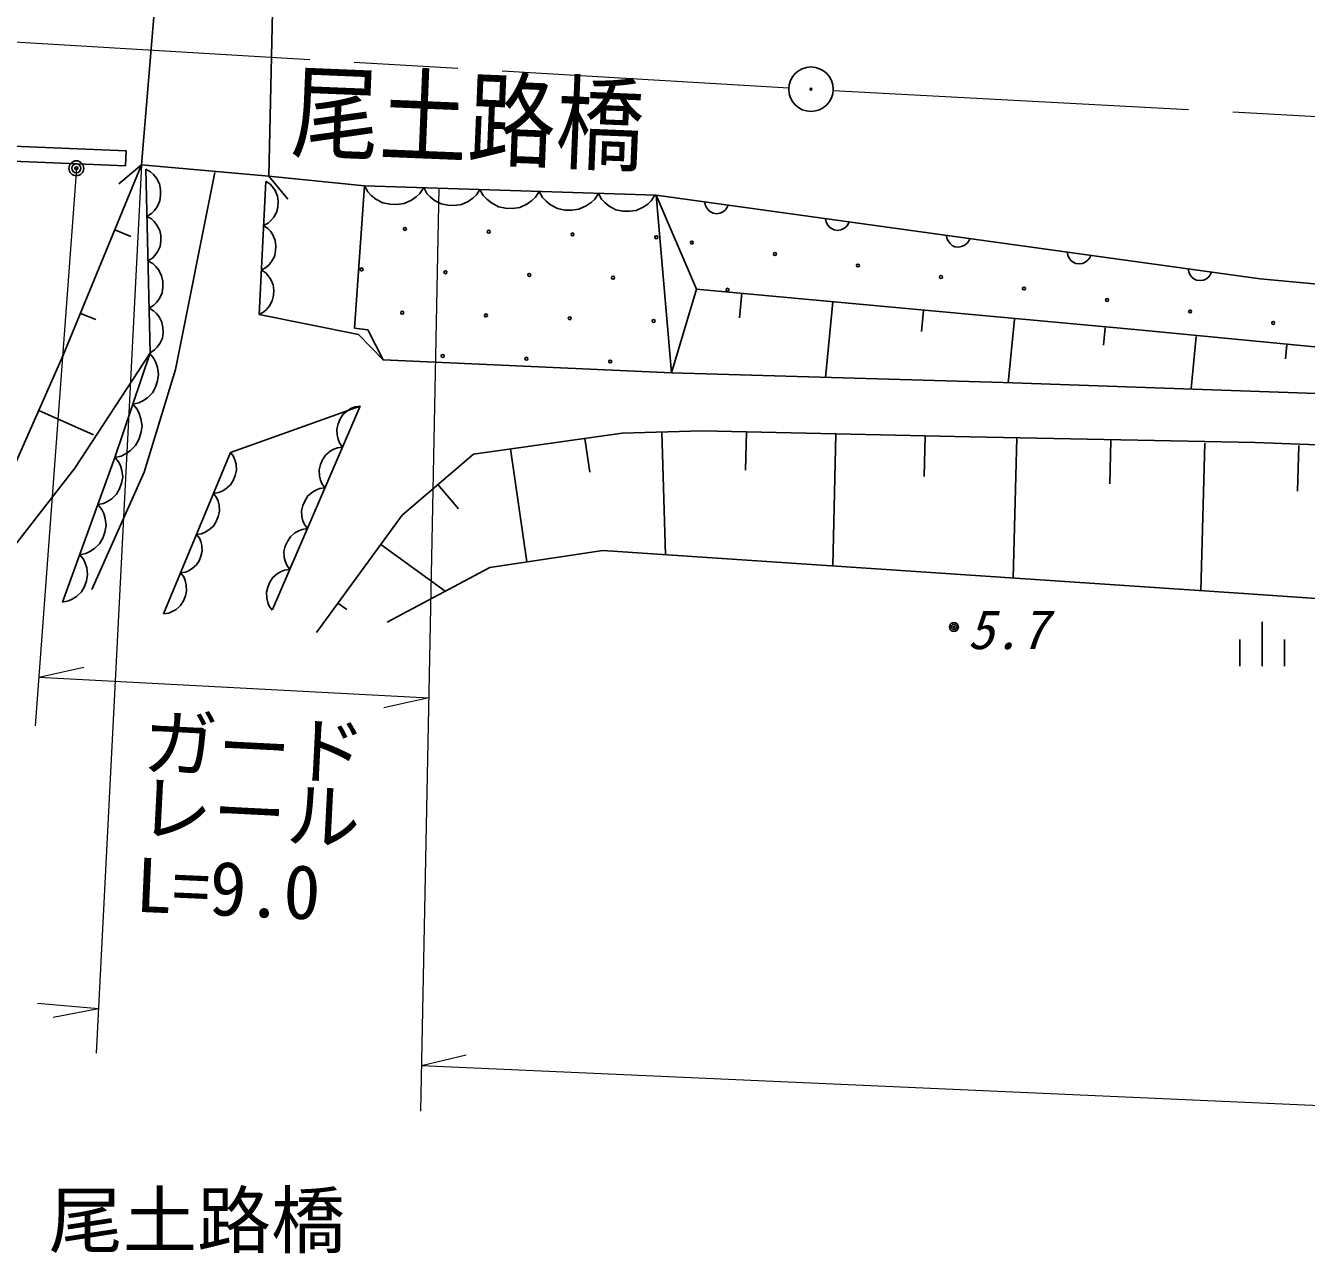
# Model space of a CAD drawing. Units: millimetres, scale not verified. Extents: x 40000 to 680000, y 20000 to 380000.
# Drawn here: x 335394 to 378601, y 264699 to 306129 of the extents above; entities that cross this region are included whole.
import ezdxf
from ezdxf.enums import TextEntityAlignment as Align

# ---------------------------------------------------------------- set-up
doc = ezdxf.new("R2010")
doc.units = ezdxf.units.MM
doc.header["$LTSCALE"] = 1000
doc.linetypes.add('CHAIN', pattern=[18.5, 12, -1.5, 3.5, -1.5])
for name, color, linetype, lineweight in [('M-BGD', 7, 'Continuous', 25), ('M-BMK', 2, 'CHAIN', 13), ('M-BMK-SRVR', 3, 'Continuous', 25), ('M-STR-HTXT', 7, 'Continuous', 13), ('M-STR-STR1', 1, 'Continuous', 25)]:
    doc.layers.add(name, color=color, linetype=linetype, lineweight=lineweight)
doc.styles.add('ＭＳ ゴシック', font='')
doc.styles.get('ＭＳ ゴシック').set_extended_font_data('MS Gothic')

msp = doc.modelspace()

# ---------------------------------------------------------------- linework, layer by layer
at = {"layer": 'M-BGD'}
for p, q in [((330622, 302241), (338787, 301899)), ((330601, 301742), (338766, 301399)), ((338787, 301899), (338766, 301399)), ((339307, 301433), (336661, 295010)), ((339609, 301197), (339447, 301289)), ((339599, 295091), (339447, 301289)), ((339707, 301104), (339609, 301197)), ((341780, 301173), (340448, 294527)), ((339807, 300978), (339707, 301104)), ((339907, 300789), (339807, 300978)), ((339944, 300597), (339907, 300789)), ((343274, 296384), (343493, 300863)), ((343640, 300782), (343494, 300879)), ((343605, 301044), (346824, 300728)), ((343725, 300687), (343640, 300782)), ((346824, 300728), (346492, 295922)), ((346824, 300728), (346937, 300524)), ((346824, 300728), (356662, 300404)), ((339921, 300213), (339949, 300405)), ((339949, 300405), (339944, 300597)), ((343809, 300563), (343725, 300687)), ((343890, 300379), (343809, 300563)), ((343911, 300198), (343890, 300379)), ((346937, 300524), (347053, 300401)), ((347053, 300401), (347209, 300275)), ((348408, 300236), (348572, 300350)), ((348572, 300350), (348696, 300466)), ((348696, 300466), (348823, 300662)), ((348823, 300662), (348930, 300469)), ((348930, 300469), (349041, 300351)), ((349041, 300351), (349189, 300232)), ((350328, 300195), (350484, 300304)), ((350484, 300304), (350601, 300414)), ((350601, 300414), (350722, 300600)), ((350722, 300600), (350835, 300396)), ((350835, 300396), (350951, 300272)), ((352470, 300222), (352594, 300338)), ((352594, 300338), (352721, 300534)), ((352721, 300534), (352834, 300330)), ((352834, 300330), (352950, 300206)), ((354593, 300272), (354719, 300468)), ((354719, 300468), (354827, 300274)), ((356498, 300219), (356618, 300406)), ((357180, 294412), (356662, 300404)), ((356662, 300404), (358024, 297240)), ((356662, 300404), (377047, 297582)), ((339644, 299790), (339737, 299888)), ((339737, 299888), (339830, 300018)), ((339830, 300018), (339921, 300213)), ((343864, 299840), (343903, 300018)), ((343903, 300018), (343911, 300198)), ((347209, 300275), (347445, 300147)), ((347445, 300147), (347684, 300100)), ((347684, 300100), (347923, 300092)), ((347923, 300092), (348165, 300124)), ((348165, 300124), (348408, 300236)), ((349189, 300232), (349413, 300111)), ((349413, 300111), (349639, 300065)), ((349639, 300065), (349867, 300058)), ((349867, 300058), (350096, 300088)), ((350096, 300088), (350328, 300195)), ((350951, 300272), (351107, 300147)), ((351107, 300147), (351343, 300019)), ((351343, 300019), (351581, 299971)), ((351581, 299971), (351821, 299963)), ((351821, 299963), (352062, 299995)), ((352062, 299995), (352306, 300107)), ((352306, 300107), (352470, 300222)), ((352950, 300206), (353106, 300081)), ((353106, 300081), (353342, 299953)), ((353342, 299953), (353580, 299905)), ((353580, 299905), (353820, 299897)), ((353820, 299897), (354061, 299930)), ((354061, 299930), (354305, 300042)), ((354305, 300042), (354469, 300156)), ((354469, 300156), (354593, 300272)), ((354827, 300274), (354937, 300157)), ((354937, 300157), (355086, 300038)), ((355086, 300038), (355310, 299916)), ((355310, 299916), (355536, 299871)), ((355536, 299871), (355764, 299863)), ((355764, 299863), (355993, 299894)), ((355993, 299894), (356225, 300000)), ((356225, 300000), (356381, 300109)), ((356381, 300109), (356498, 300219)), ((358305, 300177), (358323, 300077)), ((358323, 300077), (358360, 299992)), ((358360, 299992), (358428, 299901)), ((358428, 299901), (358501, 299843)), ((358903, 299835), (358994, 299904)), ((358994, 299904), (359052, 299976)), ((359052, 299976), (359097, 300067)), ((339486, 299690), (339644, 299790)), ((339638, 299604), (339486, 299690)), ((339730, 299516), (339638, 299604)), ((339823, 299398), (339730, 299516)), ((343421, 299381), (343575, 299463)), ((343575, 299463), (343669, 299549)), ((343669, 299549), (343765, 299664)), ((343765, 299664), (343864, 299840)), ((358501, 299843), (358591, 299798)), ((358591, 299798), (358718, 299780)), ((358718, 299780), (358818, 299799)), ((358818, 299799), (358903, 299835)), ((362382, 299612), (362400, 299513)), ((362400, 299513), (362437, 299427)), ((362437, 299427), (362505, 299337)), ((363129, 299412), (363174, 299503)), ((338401, 299233), (338945, 299016)), ((339918, 299220), (339823, 299398)), ((339952, 299041), (339918, 299220)), ((339957, 298861), (339952, 299041)), ((343566, 299283), (343421, 299381)), ((343652, 299189), (343566, 299283)), ((343736, 299065), (343652, 299189)), ((343817, 298881), (343736, 299065)), ((362505, 299337), (362578, 299278)), ((362578, 299278), (362668, 299234)), ((362668, 299234), (362795, 299216)), ((362795, 299216), (362895, 299235)), ((362895, 299235), (362980, 299271)), ((362980, 299271), (363071, 299339)), ((363071, 299339), (363129, 299412)), ((366458, 299048), (366477, 298949)), ((339845, 298498), (339931, 298680)), ((339931, 298680), (339957, 298861)), ((343838, 298699), (343817, 298881)), ((343829, 298520), (343838, 298699)), ((366477, 298949), (366514, 298863)), ((366514, 298863), (366582, 298773)), ((366582, 298773), (366655, 298714)), ((366655, 298714), (366745, 298669)), ((366745, 298669), (366872, 298652)), ((366872, 298652), (366972, 298670)), ((366972, 298670), (367057, 298707)), ((367057, 298707), (367148, 298775)), ((367148, 298775), (367206, 298848)), ((367206, 298848), (367251, 298938)), ((339523, 298190), (339671, 298284)), ((339685, 298098), (339523, 298190)), ((339671, 298284), (339758, 298376)), ((339758, 298376), (339845, 298498)), ((343596, 298051), (343692, 298166)), ((343692, 298166), (343790, 298341)), ((343790, 298341), (343829, 298520)), ((370535, 298484), (370554, 298384)), ((370554, 298384), (370591, 298299)), ((370591, 298299), (370659, 298208)), ((370659, 298208), (370731, 298150)), ((370731, 298150), (370822, 298105)), ((371048, 298106), (371134, 298142)), ((371134, 298142), (371225, 298211)), ((371225, 298211), (371283, 298283)), ((371283, 298283), (371328, 298374)), ((339783, 298005), (339685, 298098)), ((339883, 297879), (339783, 298005)), ((339983, 297689), (339883, 297879)), ((343347, 297882), (343502, 297965)), ((343493, 297785), (343347, 297882)), ((343578, 297691), (343493, 297785)), ((343502, 297965), (343596, 298051)), ((370822, 298105), (370949, 298087)), ((370949, 298087), (371048, 298106)), ((374612, 297919), (374631, 297820)), ((374631, 297820), (374667, 297734)), ((374667, 297734), (374736, 297644)), ((375301, 297646), (375360, 297719)), ((375360, 297719), (375405, 297810)), ((340020, 297498), (339983, 297689)), ((339997, 297114), (340025, 297306)), ((340025, 297306), (340020, 297498)), ((343662, 297567), (343578, 297691)), ((343744, 297382), (343662, 297567)), ((343765, 297201), (343744, 297382)), ((374736, 297644), (374808, 297585)), ((374808, 297585), (374899, 297541)), ((374899, 297541), (375026, 297523)), ((375026, 297523), (375125, 297542)), ((375125, 297542), (375211, 297578)), ((375211, 297578), (375301, 297646)), ((377047, 297582), (388922, 296470)), ((339813, 296789), (339906, 296919)), ((339906, 296919), (339997, 297114)), ((343618, 296668), (343717, 296843)), ((343717, 296843), (343756, 297021)), ((343756, 297021), (343765, 297201)), ((358024, 297240), (357180, 294412)), ((372809, 295880), (358024, 297240)), ((359556, 297095), (359478, 296271)), ((337241, 296417), (337759, 296211)), ((339562, 296591), (339720, 296691)), ((339714, 296505), (339562, 296591)), ((339806, 296417), (339714, 296505)), ((339720, 296691), (339813, 296789)), ((339899, 296299), (339806, 296417)), ((343274, 296384), (343428, 296467)), ((343428, 296467), (343523, 296552)), ((343523, 296552), (343618, 296668)), ((362621, 296804), (362379, 294254)), ((365685, 296514), (365618, 295808)), ((339994, 296121), (339899, 296299)), ((340028, 295942), (339994, 296121)), ((346622, 295711), (343274, 296384)), ((368749, 296224), (368545, 294068)), ((339921, 295399), (340007, 295581)), ((340007, 295581), (340033, 295762)), ((340033, 295762), (340028, 295942)), ((346492, 295922), (346944, 295866)), ((347455, 294849), (346622, 295711)), ((346944, 295866), (347455, 294849)), ((371814, 295934), (371758, 295346)), ((385603, 294627), (372809, 295880)), ((374878, 295643), (374711, 293881)), ((339599, 295091), (339747, 295185)), ((339747, 295185), (339834, 295277)), ((339834, 295277), (339921, 295399)), ((377943, 295353), (377898, 294884)), ((336661, 295010), (335011, 291268)), ((337060, 291200), (339588, 295061)), ((338403, 291556), (339599, 295091)), ((339724, 294901), (339588, 295061)), ((339792, 294764), (339724, 294901)), ((339848, 294593), (339792, 294764)), ((347455, 294849), (357180, 294412)), ((340448, 294527), (339393, 291062)), ((339846, 294137), (339881, 294353)), ((339881, 294353), (339848, 294593)), ((357180, 294412), (368376, 294090)), ((339674, 293740), (339777, 293933)), ((339777, 293933), (339846, 294137)), ((368376, 294090), (384111, 293534)), ((339012, 293355), (339217, 293400)), ((339217, 293400), (339354, 293468)), ((339354, 293468), (339502, 293570)), ((339502, 293570), (339674, 293740)), ((335836, 293139), (337686, 292323)), ((339155, 293187), (339012, 293355)), ((339227, 293042), (339155, 293187)), ((339286, 292862), (339227, 293042)), ((342303, 291725), (346682, 293286)), ((346682, 293286), (343724, 286426)), ((346106, 293012), (346007, 292858)), ((346260, 293141), (346106, 293012)), ((346390, 293216), (346260, 293141)), ((346509, 293263), (346390, 293216)), ((346682, 293286), (346509, 293263)), ((339284, 292381), (339321, 292609)), ((339321, 292609), (339286, 292862)), ((345936, 292693), (345892, 292516)), ((345892, 292516), (345904, 292315)), ((346007, 292858), (345936, 292693)), ((339102, 291961), (339211, 292165)), ((339211, 292165), (339284, 292381)), ((345904, 292315), (345939, 292169)), ((345939, 292169), (345986, 292051)), ((350501, 291667), (355518, 292381)), ((354264, 292202), (354426, 291063)), ((355518, 292381), (358203, 292456)), ((356861, 292418), (356976, 288273)), ((358203, 292456), (367250, 292258)), ((359711, 292423), (359683, 291125)), ((362727, 292357), (362629, 287894)), ((365743, 292291), (365712, 290911)), ((367250, 292258), (376876, 292059)), ((368835, 292215), (368707, 287486)), ((372006, 292129), (371966, 290672)), ((338619, 291603), (338764, 291674)), ((338764, 291674), (338920, 291782)), ((338920, 291782), (339102, 291961)), ((340049, 286279), (342303, 291725)), ((342409, 291590), (342305, 291731)), ((345666, 291764), (345512, 291634)), ((345796, 291839), (345666, 291764)), ((345915, 291886), (345796, 291839)), ((346088, 291909), (345915, 291886)), ((345986, 292051), (346088, 291909)), ((348101, 289613), (350501, 291667)), ((351755, 291845), (352299, 288030)), ((375176, 292043), (375041, 287061)), ((376876, 292059), (393345, 291448)), ((378346, 291957), (378304, 290423)), ((336643, 286676), (338403, 291556)), ((338403, 291556), (338619, 291603)), ((338533, 291414), (338407, 291568)), ((338594, 291284), (338533, 291414)), ((338644, 291121), (338594, 291284)), ((342458, 291473), (342409, 291590)), ((342495, 291328), (342458, 291473)), ((342510, 291127), (342495, 291328)), ((345342, 291316), (345299, 291139)), ((345414, 291481), (345342, 291316)), ((345512, 291634), (345414, 291481)), ((334027, 287308), (337060, 291200)), ((339393, 291062), (337632, 287102)), ((338633, 290691), (338670, 290895)), ((338670, 290895), (338644, 291121)), ((342303, 290628), (342400, 290783)), ((342400, 290783), (342469, 290949)), ((342469, 290949), (342510, 291127)), ((345299, 291139), (345310, 290938)), ((345310, 290938), (345345, 290792)), ((345345, 290792), (345392, 290674)), ((338463, 290319), (338564, 290499)), ((338564, 290499), (338633, 290691)), ((341732, 290345), (341905, 290371)), ((341905, 290371), (342022, 290419)), ((342022, 290419), (342151, 290496)), ((342151, 290496), (342303, 290628)), ((345072, 290387), (344919, 290257)), ((345203, 290461), (345072, 290387)), ((345321, 290508), (345203, 290461)), ((345494, 290531), (345321, 290508)), ((345392, 290674), (345494, 290531)), ((349301, 290640), (349997, 289827)), ((337831, 289969), (338025, 290007)), ((337963, 289806), (337831, 289969)), ((338025, 290007), (338156, 290068)), ((338156, 290068), (338298, 290162)), ((338298, 290162), (338463, 290319)), ((341836, 290204), (341732, 290345)), ((341885, 290087), (341836, 290204)), ((341922, 289942), (341885, 290087)), ((341936, 289741), (341922, 289942)), ((344748, 289938), (344705, 289761)), ((344820, 290104), (344748, 289938)), ((344919, 290257), (344820, 290104)), ((338028, 289668), (337963, 289806)), ((338081, 289496), (338028, 289668)), ((338109, 289256), (338081, 289496)), ((341826, 289397), (341895, 289563)), ((341895, 289563), (341936, 289741)), ((344705, 289761), (344716, 289560)), ((344716, 289560), (344751, 289414)), ((345210, 285651), (348101, 289613)), ((338070, 289041), (338109, 289256)), ((341449, 289033), (341578, 289110)), ((341578, 289110), (341730, 289242)), ((341730, 289242), (341826, 289397)), ((344609, 289084), (344479, 289009)), ((344727, 289131), (344609, 289084)), ((344900, 289154), (344727, 289131)), ((344751, 289414), (344798, 289296)), ((344798, 289296), (344900, 289154)), ((337715, 288480), (337890, 288646)), ((337890, 288646), (337997, 288837)), ((337997, 288837), (338070, 289041)), ((341158, 288959), (341331, 288985)), ((341255, 288828), (341158, 288959)), ((341301, 288718), (341255, 288828)), ((341336, 288582), (341301, 288718)), ((341331, 288985), (341449, 289033)), ((344226, 288726), (344155, 288561)), ((344325, 288880), (344226, 288726)), ((344479, 289009), (344325, 288880)), ((347378, 288623), (349545, 287042)), ((337220, 288275), (337426, 288316)), ((337345, 288122), (337220, 288275)), ((337426, 288316), (337564, 288381)), ((337564, 288381), (337715, 288480)), ((341246, 288074), (341311, 288229)), ((341311, 288229), (341349, 288395)), ((341349, 288395), (341336, 288582)), ((344155, 288561), (344111, 288384)), ((344111, 288384), (344122, 288183)), ((351050, 287843), (354866, 288415)), ((354866, 288415), (376495, 286964)), ((337407, 287991), (337345, 288122)), ((337457, 287829), (337407, 287991)), ((337483, 287602), (337457, 287829)), ((340894, 287735), (341014, 287806)), ((341014, 287806), (341156, 287929)), ((341156, 287929), (341246, 288074)), ((344122, 288183), (344157, 288037)), ((344306, 287777), (344133, 287753)), ((344157, 288037), (344204, 287919)), ((344204, 287919), (344306, 287777)), ((347590, 286001), (351050, 287843)), ((337377, 287207), (337446, 287399)), ((337446, 287399), (337483, 287602)), ((340623, 287665), (340784, 287689)), ((340727, 287525), (340623, 287665)), ((340776, 287407), (340727, 287525)), ((340813, 287262), (340776, 287407)), ((340784, 287689), (340894, 287735)), ((343632, 287349), (343561, 287183)), ((343731, 287502), (343632, 287349)), ((343885, 287632), (343731, 287502)), ((344015, 287706), (343885, 287632)), ((344133, 287753), (344015, 287706)), ((337111, 286869), (337276, 287027)), ((337276, 287027), (337377, 287207)), ((340786, 286883), (340827, 287061)), ((340827, 287061), (340813, 287262)), ((343561, 287183), (343517, 287006)), ((343517, 287006), (343528, 286805)), ((376495, 286964), (386281, 286285)), ((336643, 286676), (336838, 286715)), ((336838, 286715), (336968, 286776)), ((336968, 286776), (337111, 286869)), ((340469, 286430), (340621, 286562)), ((340621, 286562), (340717, 286717)), ((340717, 286717), (340786, 286883)), ((343528, 286805), (343563, 286660)), ((343563, 286660), (343610, 286541)), ((343610, 286541), (343713, 286399)), ((345932, 286642), (346235, 286421)), ((340049, 286279), (340222, 286305)), ((340222, 286305), (340340, 286354)), ((340340, 286354), (340469, 286430)), ((377108, 286013), (377110, 284513)), ((376359, 285412), (376360, 284512)), ((377859, 285415), (377860, 284515))]:
    msp.add_line(p, q, dxfattribs=at)
for centre, radius in [((337107, 301316), 250), ((337107, 301316), 150), ((337107, 301316), 50), ((348191, 299268), 50), ((351018, 299175), 50), ((353844, 299082), 50), ((356671, 298989), 50), ((357869, 298809), 50), ((360671, 298422), 50), ((346731, 297901), 50), ((349558, 297808), 50), ((352384, 297715), 50), ((363473, 298034), 50), ((366274, 297646), 50), ((355211, 297622), 50), ((359076, 297215), 50), ((369076, 297258), 50), ((371878, 296870), 50), ((348098, 296441), 50), ((350924, 296348), 50), ((374680, 296482), 50), ((353751, 296255), 50), ((356578, 296162), 50), ((377481, 296095), 50), ((349464, 294981), 50), ((352291, 294888), 50), ((355118, 294795), 50), ((366710, 285836), 150), ((366710, 285836), 90), ((366710, 285836), 30)]:
    msp.add_circle(centre, radius, dxfattribs=at)
at = {"layer": 'M-BMK'}
for p, q in [((333001, 305703), (361139, 304027)), ((362637, 303942), (432661, 300180))]:
    msp.add_line(p, q, dxfattribs=at)
at = {"layer": 'M-BMK-SRVR'}
for radius in [750, 30]:
    msp.add_circle((361888, 303983), radius, dxfattribs=at)
at = {"layer": 'M-STR-HTXT'}
for p, q in [((337107, 301316), (335722, 282497)), ((339307, 301433), (337771, 271457)), ((349339, 300645), (348714, 269502)), ((335844, 284145), (337364, 284485)), ((335844, 284145), (348994, 283449)), ((348994, 283449), (347474, 283108)), ((337856, 272955), (335800, 273130)), ((337856, 272955), (336325, 272664)), ((348745, 271043), (350262, 271396)), ((348745, 271043), (426956, 267562))]:
    msp.add_line(p, q, dxfattribs=at)
for radius in [250, 150, 50]:
    msp.add_circle((337107, 301316), radius, dxfattribs=at)
at = {"layer": 'M-STR-STR1'}
for p, q in [((340150, 311596), (339307, 301433)), ((343605, 301044), (343826, 311270)), ((339307, 301433), (338539, 300793)), ((343605, 301044), (339307, 301433)), ((344245, 300276), (343605, 301044))]:
    msp.add_line(p, q, dxfattribs=at)

# ---------------------------------------------------------------- texts
at = {"layer": 'M-BGD', "style": 'ＭＳ ゴシック', "oblique": 15}
msp.add_text('5.7', height=1320, rotation=0.088, dxfattribs=at).set_placement((367168, 284693), align=Align.BOTTOM_LEFT)
at = {"layer": 'M-STR-HTXT', "style": 'ＭＳ ゴシック'}
for s, rotation, p in [('ガード', 357.088, (339293, 280504)), ('レール', 357.088, (339127, 278304)), ('L=9.0', 357.488, (339049, 275680))]:
    msp.add_text(s, height=1833, rotation=rotation, dxfattribs=at).set_placement(p, align=Align.BOTTOM_LEFT)
msp.add_text('橋名\u3000\u3000\u3000尾土路橋', height=1833, dxfattribs=at).set_placement((323674, 264354), align=Align.BOTTOM_LEFT)
at = {"layer": 'M-STR-STR1', "style": 'ＭＳ ゴシック', "width": 0.85}
msp.add_text('尾土路橋', height=2566, rotation=357.628, dxfattribs=at).set_placement((344288, 301184), align=Align.BOTTOM_LEFT)

doc.saveas('drawing.dxf')
